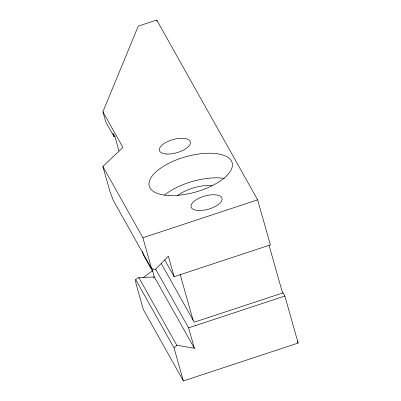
<?xml version="1.0" encoding="UTF-8"?>
<svg xmlns="http://www.w3.org/2000/svg" width="401" height="401" viewBox="0 0 401 401"><rect width="100%" height="100%" fill="white"/><g stroke="black" fill="none" stroke-linecap="round" stroke-linejoin="round"><path stroke-width="0.6" d="M115.117 136.104L113.939 136.495L105.824 122.034L102.927 111.804L138.23 26.165L156.736 20.05L257.642 199.838L270.384 244.901L174.139 276.7L164.671 259.823M269.071 245.382L282.545 293.001L283.061 292.86L284.85 296.048L298.143 343.045L183.392 380.95L174.069 347.983L176.776 345.216L194.395 348.299L188.61 327.843L155.608 269.041M174.139 276.7L168.355 256.244L155.342 269.452L151.663 268.795L113.272 200.38L109.819 191.031L102.856 166.435L122.937 147.468L102.927 111.804M143.373 277.537L152.891 270.505M183.392 380.95L143.368 309.622L135.859 283.086L135.673 279.567L138.816 277.577L154.37 276.971L194.395 348.299M102.856 166.435L142.886 237.763L257.642 199.838M153.212 277.352L154.37 276.971L151.984 268.55M283.061 292.86L194.224 322.209L161.157 263.282M188.61 327.843L284.85 296.048M297.226 341.411L298.143 343.045M195.813 325.046L196.014 325.396M152.52 271.216L143.423 255.011L142.4 251.397M138.816 277.577L176.776 345.216M135.673 279.567L174.069 347.983M156.736 20.05L157.077 21.253M180.159 274.464L193.092 320.193M118.932 150.846L114.861 136.455L112.972 133.087L113.939 136.495M142.886 237.763L151.663 268.795M164.455 195.137A43.067 18.321 -15.8 0 1 224.38 178.385M177.422 195.573A27.799 11.824 -15.8 0 1 212.059 185.407M168.395 195.472A43.067 18.321 -15.8 0 0 232.41 165.638A43.067 18.321 -15.8 0 0 171.302 162.094A43.067 18.321 -15.8 0 0 168.395 195.472M198.234 210.48A16.05 6.827 -15.8 0 0 222.094 199.362A16.05 6.827 -15.8 0 0 199.317 198.044A16.05 6.827 -15.8 0 0 198.234 210.48M166.55 154.024A16.05 6.827 -15.8 0 0 190.41 142.901A16.05 6.827 -15.8 0 0 167.633 141.583A16.05 6.827 -15.8 0 0 166.55 154.024"/></g></svg>
